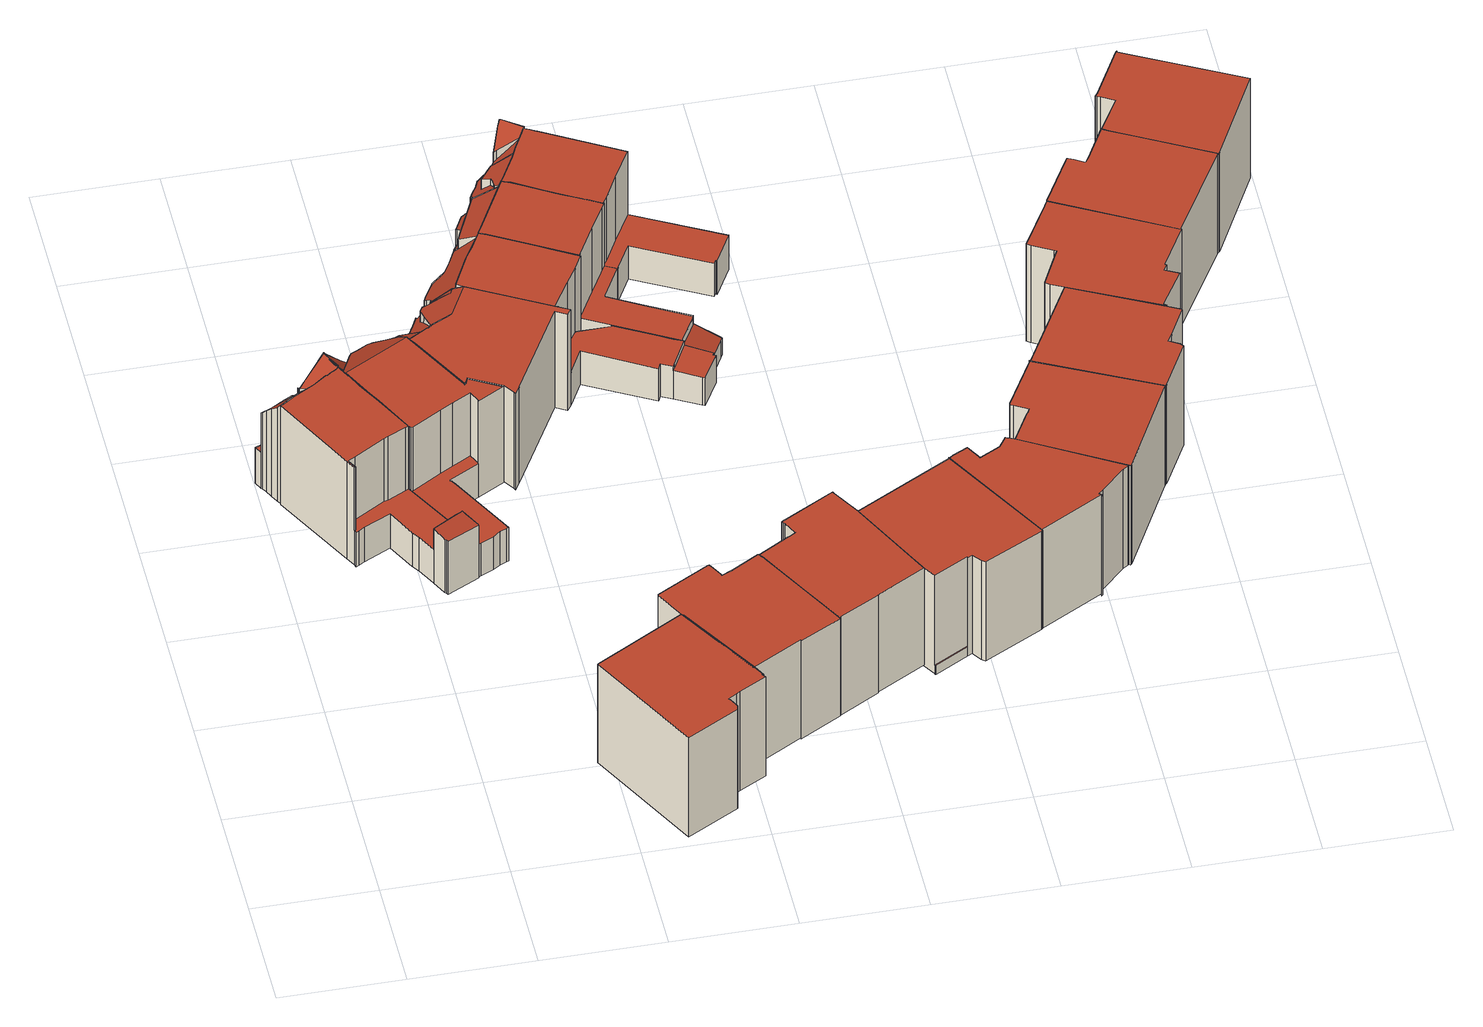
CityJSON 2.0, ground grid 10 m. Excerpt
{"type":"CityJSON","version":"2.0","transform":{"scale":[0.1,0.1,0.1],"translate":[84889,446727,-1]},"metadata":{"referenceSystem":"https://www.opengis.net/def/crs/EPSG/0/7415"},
"CityObjects":{
"building1":{"type":"Building","attributes":{"dak_type":"slanted","data_area":77.4,"data_coverage":0.861,"geconstateerd":false,"gid":18958410,"h_dak_50p":9.56,"h_dak_70p":9.59,"h_dak_max":9.91,"h_dak_min":3.01,"h_maaiveld":-0.294,"kas_warenhuis":false,"lod11_replace":false,"ondergronds_type":"above ground","oorspronkelijkbouwjaar":1921,"pw_actueel":"yes","pw_bron":"ahn3","reconstructie_methode":"tudelft3d-geoflow","reconstruction_skipped":false,"rmse_lod12":3.36,"rmse_lod13":0.885,"rmse_lod22":0.15,"rn":1,"status":"Pand in gebruik","t_run":150.72,"val3dity_codes_lod12":"[]","val3dity_codes_lod13":"[]","val3dity_codes_lod22":"[]"},"children":["building1-1"]},
"building1-1":{"type":"BuildingPart","parents":["building1"],"geometry":[{"type":"Solid","lod":"2.2","boundaries":[[[[0,1,2,3,4,5,6,7,8,9,10,11,12,13,14,15,16,17,18,19,20,21,22,23,24,25,26,27,28,29,30,31,32,33,34,35,36,37,38,39,40,41,42,43,44]],[[45,46,18,17,47]],[[48,49,46,45]],[[50,51,49,48]],[[52,33,32,53]],[[54,35,34,55,56]],[[57,9,8,58]],[[59,60,61,62]],[[55,34,33,52]],[[63,15,14,64]],[[65,66,67]],[[68,69,70,71]],[[72,73,11,10,74]],[[66,65,75,76]],[[77,36,35,54]],[[76,75,78,79]],[[80,81,82,83]],[[84,3,2,85,86]],[[87,88,89]],[[73,72,67]],[[90,19,18,46]],[[91,16,15,63]],[[92,37,36,77]],[[71,70,92]],[[93,94,95,96]],[[53,32,31,97]],[[56,55,94,93]],[[98,23,22,99]],[[99,22,21,100]],[[58,8,7,101]],[[102,12,11,73]],[[103,13,12,102]],[[104,28,27,105]],[[106,107,105,108]],[[85,2,1,109]],[[110,0,44,111]],[[112,113,114,115]],[[83,82,116,117]],[[118,30,29,119]],[[97,31,30,118]],[[120,41,40,121]],[[96,95,60,59]],[[122,123,42,41,120]],[[124,125,123,122]],[[126,43,42,123]],[[111,44,43,126]],[[115,114,125,124]],[[87,5,4,127]],[[127,4,3,84,128]],[[86,85,113,112]],[[129,6,5,87]],[[74,10,9,57]],[[130,131,132,133]],[[119,29,28,104]],[[100,21,20,134,135]],[[134,20,19,90]],[[135,134,131,130]],[[133,132,107,106]],[[136,24,23,98]],[[101,7,6,129]],[[79,78,81,80]],[[47,17,16,91]],[[109,1,0,110]],[[128,84,88,87]],[[64,14,13,103]],[[137,39,38,138]],[[121,40,39,137]],[[138,38,37,92]],[[117,116,69,68]],[[108,105,27,26,139]],[[139,26,25,140]],[[140,25,24,136]],[[62,61,51,50]],[[63,64,103,102,73,67,66,76,79,80,83,117,68,71,92,77,54,56,93,96,59,62,50,48,45,47,91]],[[109,110,111,126,123,125,114,113,85]],[[116,82,81,78,75,141,142,89,88,84,86,112,115,124,122,120,121,137,138,92,70,69]],[[140,136,98,99,100,135,130,133,106,108,139]],[[65,67,72,74,57,58,101,129,87,127,128,87,89,142,141,75]],[[118,119,104,105,107,132,131,134,90,46,49,51,61,60,95,94,55,52,53,97]]]],"semantics":{"surfaces":[{"type":"GroundSurface"},{"type":"WallSurface","on_footprint_edge":true},{"type":"WallSurface","on_footprint_edge":false},{"type":"RoofSurface"}],"values":[[0,1,2,2,1,1,1,2,1,1,2,2,1,2,1,2,2,1,2,2,1,1,1,2,2,1,2,1,1,1,1,1,1,2,1,1,2,2,1,1,1,2,1,2,1,1,2,1,1,2,1,1,2,1,1,1,2,2,1,1,2,1,1,2,1,1,1,1,2,1,1,1,2,3,3,3,3,3,3]]}}]},
"building2":{"type":"Building","attributes":{"dak_type":"slanted","data_area":81.19,"data_coverage":0.872,"geconstateerd":false,"gid":18958411,"h_dak_50p":9.51,"h_dak_70p":9.56,"h_dak_max":9.83,"h_dak_min":2.84,"h_maaiveld":-0.256,"kas_warenhuis":false,"lod11_replace":false,"ondergronds_type":"above ground","oorspronkelijkbouwjaar":1921,"pw_actueel":"yes","pw_bron":"ahn3","reconstructie_methode":"tudelft3d-geoflow","reconstruction_skipped":false,"rmse_lod12":3.67,"rmse_lod13":0.505,"rmse_lod22":0.133,"rn":1,"status":"Pand in gebruik","t_run":146.83,"val3dity_codes_lod12":"[]","val3dity_codes_lod13":"[]","val3dity_codes_lod22":"[]"},"children":["building2-1"]},
"building2-1":{"type":"BuildingPart","parents":["building2"],"geometry":[{"type":"Solid","lod":"2.2","boundaries":[[[[143,144,145,146,147,148,149,150,151,152,153,154,155,156,157,158,159,160,161,162,163,164,165,166,167,168,169,170,171,172,22,173,174,175,19,176,177,178,12,179,180,181,8,182,183,184]],[[185,160,159,186]],[[187,161,160,185]],[[188,189,190,191]],[[192,193,194,195]],[[196,153,152,197]],[[198,199,200,201]],[[202,168,167,203]],[[204,205,206]],[[207,164,163,194]],[[208,151,150,209,210]],[[209,150,149,211]],[[212,213,214,215]],[[216,217,218,219]],[[220,182,8,221]],[[221,8,181,222]],[[223,177,176,224]],[[225,180,179,226]],[[195,194,163,162,227]],[[227,162,161,187]],[[228,225,205,204]],[[222,181,180,225,228]],[[217,175,174,229]],[[230,19,175,217,216]],[[219,218,231,232]],[[233,165,164,207]],[[229,174,173,234]],[[235,170,169,236]],[[237,171,170,235]],[[203,167,166,238]],[[239,178,177,223]],[[240,241,242,243]],[[201,200,206]],[[224,176,19,230]],[[226,179,12,244]],[[238,166,165,233]],[[245,146,145,246]],[[247,148,147,248]],[[248,147,146,245]],[[210,209,249,250]],[[191,190,251,252]],[[253,158,157,254]],[[189,156,155,255]],[[254,157,156,189,188]],[[256,154,153,196]],[[257,183,182,220]],[[258,143,184,259]],[[260,144,143,258]],[[232,231,213,212]],[[261,262,246,199,198]],[[234,173,22,263]],[[263,22,172,264]],[[264,172,171,237]],[[199,246,145,144,260]],[[243,242,265,266]],[[266,265,267,262,261]],[[255,155,154,256]],[[197,152,151,208]],[[252,251,241,240]],[[236,169,168,202]],[[215,214,193,192]],[[211,149,148,247]],[[244,12,178,239]],[[259,184,183,257]],[[250,249,267,265]],[[186,159,158,253]],[[222,228,204,206,200,199,260,258,259,257,220,221]],[[216,219,232,212,215,192,195,227,187,185,186,268,269,239,223,224,230]],[[241,251,190,189,255,256,196,197,208,210,250,265,242]],[[235,236,202,203,238,233,207,194,193,214,213,231,218,217,229,234,263,264,237]],[[267,249,209,211,247,248,245,246,262]],[[252,240,243,266,261,198,201,206,205,225,226,244,239,269,268,186,253,254,188,191]]]],"semantics":{"surfaces":[{"type":"GroundSurface"},{"type":"WallSurface","on_footprint_edge":true},{"type":"WallSurface","on_footprint_edge":false},{"type":"RoofSurface"}],"values":[[0,1,1,2,2,1,2,1,2,1,1,1,2,2,1,1,1,1,1,1,2,1,1,1,2,1,1,1,1,1,1,2,2,1,1,1,1,1,1,2,2,1,1,1,1,1,1,1,2,2,1,1,1,1,2,2,1,1,2,1,2,1,1,1,2,1,3,3,3,3,3,3]]}}]},
"building3":{"type":"Building","attributes":{"dak_type":"horizontal","data_area":84.84,"data_coverage":0.972,"geconstateerd":false,"gid":18958742,"h_dak_50p":9.96,"h_dak_70p":9.98,"h_dak_max":10.19,"h_dak_min":9.77,"h_maaiveld":-0.113,"kas_warenhuis":false,"lod11_replace":false,"ondergronds_type":"above ground","oorspronkelijkbouwjaar":1921,"pw_actueel":"yes","pw_bron":"ahn3","reconstructie_methode":"tudelft3d-geoflow","reconstruction_skipped":false,"rmse_lod12":0.0472,"rmse_lod13":0.0499,"rmse_lod22":0.0369,"rn":1,"status":"Pand in gebruik","t_run":108.91,"val3dity_codes_lod12":"[]","val3dity_codes_lod13":"[]","val3dity_codes_lod22":"[]"},"children":["building3-1"]},
"building3-1":{"type":"BuildingPart","parents":["building3"],"geometry":[{"type":"Solid","lod":"2.2","boundaries":[[[[270,271,272,273,274,275,276,277,278,279,280,281,282,283,284,285]],[[286,277,276,287]],[[288,282,281,289]],[[290,283,282,288]],[[291,275,274,292]],[[292,274,273,293]],[[293,273,272,294]],[[287,276,275,291]],[[295,278,277,286]],[[296,279,278,295]],[[297,280,279,296]],[[289,281,280,297]],[[298,270,285,299]],[[294,272,271,300]],[[300,271,270,298]],[[301,284,283,290]],[[299,285,284,301]],[[288,289,297,296,295,286,287,291,292,293,294,300,298,299,301,290]]]],"semantics":{"surfaces":[{"type":"GroundSurface"},{"type":"WallSurface","on_footprint_edge":true},{"type":"RoofSurface"}],"values":[[0,1,1,1,1,1,1,1,1,1,1,1,1,1,1,1,1,2]]}}]},
"building4":{"type":"Building","attributes":{"dak_type":"slanted","data_area":82.03,"data_coverage":0.891,"geconstateerd":false,"gid":18958412,"h_dak_50p":9.59,"h_dak_70p":9.6,"h_dak_max":9.78,"h_dak_min":6.23,"h_maaiveld":-0.251,"kas_warenhuis":false,"lod11_replace":false,"ondergronds_type":"above ground","oorspronkelijkbouwjaar":1916,"pw_actueel":"yes","pw_bron":"ahn3","reconstructie_methode":"tudelft3d-geoflow","reconstruction_skipped":false,"rmse_lod12":0.577,"rmse_lod13":1.54,"rmse_lod22":0.0698,"rn":1,"status":"Pand in gebruik","t_run":108.77,"val3dity_codes_lod12":"[]","val3dity_codes_lod13":"[]","val3dity_codes_lod22":"[]"},"children":["building4-1"]},
"building4-1":{"type":"BuildingPart","parents":["building4"],"geometry":[{"type":"Solid","lod":"2.2","boundaries":[[[[302,303,304,305,306,307,308,309,310,311,312,313,314,315,316,317,318,319,320,321,322,323,324,325,326,327,328,329,330,331,332]],[[333,306,305,334]],[[335,330,329,336]],[[337,326,325,338]],[[339,328,327,340]],[[341,342,343,344]],[[338,325,324,345]],[[346,317,316,347]],[[344,343,348,349]],[[349,348,350,351]],[[352,313,312,353]],[[354,309,308,355]],[[356,310,309,354]],[[357,311,310,356]],[[353,312,311,357]],[[358,320,319,359]],[[360,361,362,363]],[[364,365,307,306,333]],[[342,341,366]],[[367,368,369,370]],[[345,324,323,371]],[[371,323,322,372]],[[372,322,321,373]],[[370,369,361,360]],[[374,375,376]],[[334,305,304,377]],[[375,374,367,370]],[[378,318,317,346]],[[359,319,318,378]],[[340,327,326,337]],[[363,362,377,379]],[[379,377,304,303,380]],[[355,308,307,365]],[[369,368,365,364]],[[381,302,332,382]],[[380,303,302,381]],[[347,316,315,383]],[[383,315,314,384]],[[384,314,313,352]],[[351,350,385,386]],[[386,385,387]],[[373,321,320,358]],[[336,329,328,339]],[[388,331,330,335]],[[382,332,331,388]],[[333,334,377,362,361,369,364]],[[351,386,387,389,367,374,376,390,358,359,378,391,366,341,344,349]],[[346,347,383,384,352,353,357,356,354,355,365,368,367,389,387,385,350,348,343,342,366,391,378]],[[382,388,335,336,339,340,337,338,345,371,372,373,358,390,376,375,370,360,363,379,380,381]]]],"semantics":{"surfaces":[{"type":"GroundSurface"},{"type":"WallSurface","on_footprint_edge":true},{"type":"WallSurface","on_footprint_edge":false},{"type":"RoofSurface"}],"values":[[0,1,1,1,1,2,1,1,2,2,1,1,1,1,1,1,2,1,2,2,1,1,1,2,2,1,2,1,1,1,2,1,1,2,1,1,1,1,1,2,2,1,1,1,1,3,3,3,3]]}}]},
"building5":{"type":"Building","attributes":{"dak_type":"horizontal","data_area":83.91,"data_coverage":0.957,"geconstateerd":false,"gid":18958743,"h_dak_50p":9.93,"h_dak_70p":9.94,"h_dak_max":10.13,"h_dak_min":9.83,"h_maaiveld":-0.022,"kas_warenhuis":false,"lod11_replace":false,"ondergronds_type":"above ground","oorspronkelijkbouwjaar":1921,"pw_actueel":"yes","pw_bron":"ahn3","reconstructie_methode":"tudelft3d-geoflow","reconstruction_skipped":false,"rmse_lod12":0.0391,"rmse_lod13":0.0397,"rmse_lod22":0.0361,"rn":1,"status":"Pand in gebruik","t_run":99.94,"val3dity_codes_lod12":"[]","val3dity_codes_lod13":"[]","val3dity_codes_lod22":"[]"},"children":["building5-1"]},
"building5-1":{"type":"BuildingPart","parents":["building5"],"geometry":[{"type":"Solid","lod":"2.2","boundaries":[[[[392,393,394,395,396,397,398,399,400,401,402,403,404,405,406,407,408,409]],[[410,394,393,296]],[[296,393,392,411]],[[411,392,409,412]],[[413,396,395,286]],[[414,398,397,415]],[[415,397,396,413]],[[286,395,394,410]],[[416,407,406,417]],[[418,405,404,419]],[[412,409,408,420]],[[420,408,407,416]],[[421,402,401,422]],[[422,401,400,423]],[[423,400,399,424]],[[425,403,402,421]],[[419,404,403,425]],[[417,406,405,418]],[[424,399,398,414]],[[415,413,286,410,296,411,412,420,416,417,418,419,425,421,422,423,424,414]]]],"semantics":{"surfaces":[{"type":"GroundSurface"},{"type":"WallSurface","on_footprint_edge":true},{"type":"RoofSurface"}],"values":[[0,1,1,1,1,1,1,1,1,1,1,1,1,1,1,1,1,1,1,2]]}}]},
"building6":{"type":"Building","attributes":{"dak_type":"slanted","data_area":84.41,"data_coverage":0.852,"geconstateerd":false,"gid":18958497,"h_dak_50p":9.52,"h_dak_70p":9.55,"h_dak_max":10.44,"h_dak_min":1.89,"h_maaiveld":-0.344,"kas_warenhuis":false,"lod11_replace":false,"ondergronds_type":"above ground","oorspronkelijkbouwjaar":1921,"pw_actueel":"yes","pw_bron":"ahn3","reconstructie_methode":"tudelft3d-geoflow","reconstruction_skipped":false,"rmse_lod12":3.81,"rmse_lod13":0.992,"rmse_lod22":0.172,"rn":1,"status":"Pand in gebruik","t_run":209.67,"val3dity_codes_lod12":"[]","val3dity_codes_lod13":"[]","val3dity_codes_lod22":"[]"},"children":["building6-1"]},
"building6-1":{"type":"BuildingPart","parents":["building6"],"geometry":[{"type":"Solid","lod":"2.2","boundaries":[[[[426,427,428,429,430,431,432,433,434,435,436,437,438,439,440,441,442,443,444,445,446,447,448,449,450,451,452,453,454,455,456,457,458,459,460,461,462,463,464,465,466,467]],[[468,453,452,469]],[[470,471,472,473]],[[474,475,445,444,358]],[[476,477,478,479]],[[480,437,436,481,482]],[[483,428,427,484]],[[485,486,487,488]],[[488,487,471,470]],[[484,427,426,489]],[[490,454,453,468]],[[491,455,492]],[[482,481,493,494]],[[495,464,463,496]],[[481,436,435,497]],[[498,499,500,501]],[[502,462,461,503]],[[503,461,460,504]],[[505,446,445,475]],[[506,507,475,474]],[[501,500,508,509]],[[509,508,507,506]],[[510,511,499,498]],[[512,502,511,510]],[[496,463,462,502,512]],[[469,452,451,513]],[[492,455,454,490]],[[513,451,450,514]],[[515,457,456,516]],[[517,449,448,518]],[[514,450,449,517]],[[358,444,443,519]],[[378,447,446,505]],[[518,448,447,378]],[[516,456,455,491]],[[520,458,457,515]],[[521,459,458,520]],[[504,460,459,521]],[[522,429,428,483]],[[523,431,430,524]],[[525,432,431,523]],[[526,524,430,429,522]],[[473,472,479,527]],[[497,435,434,528]],[[528,434,433,529]],[[529,433,432,525]],[[494,493,524,526]],[[489,426,467,530,531]],[[486,442,441,532]],[[519,443,442,486,485]],[[532,441,440,533]],[[533,440,439,534]],[[527,479,478,535,536]],[[531,530,477,476]],[[536,535,466,465,537]],[[537,465,464,495]],[[534,439,438,538]],[[530,467,466,535]],[[538,438,437,480]],[[500,499,511,502,503,504,521,520,515,516,491,492,490,468,469,513,514,517,518,378,505,475,507,508]],[[529,525,523,524,493,481,497,528]],[[531,476,479,472,471,487,486,532,533,534,538,480,482,494,526,522,483,484,489]],[[537,495,496,512,510,498,501,509,506,474,358,519,485,488,470,473,527,536]],[[530,535,478,477]]]],"semantics":{"surfaces":[{"type":"GroundSurface"},{"type":"WallSurface","on_footprint_edge":true},{"type":"WallSurface","on_footprint_edge":false},{"type":"RoofSurface"}],"values":[[0,1,2,1,2,1,1,2,2,1,1,1,2,1,1,2,1,1,1,2,2,2,2,2,1,1,1,1,1,1,1,1,1,1,1,1,1,1,1,1,1,1,2,1,1,1,2,1,1,1,1,1,2,2,1,1,1,1,1,3,3,3,3,3]]}}]},
"building7":{"type":"Building","attributes":{"dak_type":"horizontal","data_area":83.64,"data_coverage":0.961,"geconstateerd":false,"gid":18958737,"h_dak_50p":9.9,"h_dak_70p":9.92,"h_dak_max":10.13,"h_dak_min":9.8,"h_maaiveld":-0.028,"kas_warenhuis":false,"lod11_replace":false,"ondergronds_type":"above ground","oorspronkelijkbouwjaar":1921,"pw_actueel":"yes","pw_bron":"ahn3","reconstructie_methode":"tudelft3d-geoflow","reconstruction_skipped":false,"rmse_lod12":0.0423,"rmse_lod13":0.0433,"rmse_lod22":0.0369,"rn":1,"status":"Pand in gebruik","t_run":105.91,"val3dity_codes_lod12":"[]","val3dity_codes_lod13":"[]","val3dity_codes_lod22":"[]"},"children":["building7-1"]},
"building7-1":{"type":"BuildingPart","parents":["building7"],"geometry":[{"type":"Solid","lod":"2.2","boundaries":[[[[539,540,541,542,543,544,545,405,546,547,548,549,550,551,552,553,554,555,556,557]],[[558,543,542,559]],[[559,542,541,560]],[[561,557,556,562]],[[563,553,552,564]],[[565,554,553,563]],[[566,555,554,565]],[[567,546,405,418]],[[568,549,548,569]],[[570,545,544,571]],[[418,405,545,570]],[[572,547,546,567]],[[573,551,550,574]],[[574,550,549,568]],[[564,552,551,573]],[[569,548,547,572]],[[575,543,558]],[[571,544,543,575]],[[560,541,540,576]],[[576,540,539,577]],[[577,539,557,561]],[[562,556,555,566]],[[561,562,566,565,563,564,573,574,568,569,572,567,418,570,571,575,558,559,560,576,577]]]],"semantics":{"surfaces":[{"type":"GroundSurface"},{"type":"WallSurface","on_footprint_edge":true},{"type":"RoofSurface"}],"values":[[0,1,1,1,1,1,1,1,1,1,1,1,1,1,1,1,1,1,1,1,1,1,2]]}}]},
"building8":{"type":"Building","attributes":{"dak_type":"slanted","data_area":83.65,"data_coverage":0.9,"geconstateerd":false,"gid":17147217,"h_dak_50p":9.51,"h_dak_70p":9.55,"h_dak_max":9.75,"h_dak_min":1.43,"h_maaiveld":-0.348,"kas_warenhuis":false,"lod11_replace":false,"ondergronds_type":"above ground","oorspronkelijkbouwjaar":1921,"pw_actueel":"yes","pw_bron":"ahn3","reconstructie_methode":"tudelft3d-geoflow","reconstruction_skipped":false,"rmse_lod12":3.99,"rmse_lod13":0.836,"rmse_lod22":0.3,"rn":1,"status":"Pand in gebruik","t_run":176.33,"val3dity_codes_lod12":"[]","val3dity_codes_lod13":"[]","val3dity_codes_lod22":"[]"},"children":["building8-1"]},
"building8-1":{"type":"BuildingPart","parents":["building8"],"geometry":[{"type":"Solid","lod":"2.2","boundaries":[[[[578,579,580,581,582,583,584,585,586,587,588,589,590,591,592,593,594,595,596,597,598,599,600,601,429,602,463,462,603,460,604,605,606]],[[607,606,605,608]],[[609,578,606,607]],[[610,579,578,609]],[[611,604,460,612]],[[613,601,600,614]],[[614,600,599,615]],[[616,617,590,589,618]],[[618,589,588,619]],[[608,605,604,611]],[[620,593,592,621]],[[622,623,624,625]],[[626,627,628,629]],[[630,582,581,631]],[[631,581,580,632]],[[496,463,602,633,634]],[[612,460,603,635]],[[636,637,502,512]],[[638,635,603,462,502]],[[632,580,579,610]],[[639,583,582,630]],[[634,633,623,622]],[[640,641,635,638]],[[619,588,587,642]],[[632,643,644]],[[645,429,601,613]],[[522,645,627,626]],[[629,628,646,647]],[[648,597,596,646]],[[647,646,596,595,649]],[[649,595,594,650]],[[625,624,651,652]],[[650,594,593,620]],[[621,592,591,653]],[[652,651,617,616]],[[653,591,590,617]],[[615,599,598,654]],[[654,598,597,648]],[[655,584,583,639]],[[512,502,462,463,496]],[[656,657,637,636]],[[633,602,429,645,522]],[[658,659,644,660]],[[661,586,585,659,658]],[[659,585,584,655]],[[642,587,586,661]],[[660,644,657,656]],[[643,632,641,640]],[[635,641,632,610,609,607,608,611,612]],[[614,615,654,648,646,628,627,645,613]],[[633,522,626,629,647,649,650,620,621,653,617,651,624,623]],[[643,640,638,502,637,657,644]],[[618,619,642,661,658,660,656,636,512,496,634,622,625,652,616]],[[659,655,639,630,631,632,644]]]],"semantics":{"surfaces":[{"type":"GroundSurface"},{"type":"WallSurface","on_footprint_edge":true},{"type":"WallSurface","on_footprint_edge":false},{"type":"RoofSurface"}],"values":[[0,1,1,1,1,1,1,1,1,1,1,2,2,1,1,1,1,2,1,1,1,2,2,1,2,1,2,2,1,1,1,2,1,1,2,1,1,1,1,1,2,1,2,1,1,1,2,2,3,3,3,3,3,3]]}}]},
"building9":{"type":"Building","attributes":{"dak_type":"slanted","data_area":80.15,"data_coverage":0.882,"geconstateerd":false,"gid":18958498,"h_dak_50p":9.49,"h_dak_70p":9.52,"h_dak_max":9.88,"h_dak_min":1.89,"h_maaiveld":-0.314,"kas_warenhuis":false,"lod11_replace":false,"ondergronds_type":"above ground","oorspronkelijkbouwjaar":1921,"pw_actueel":"yes","pw_bron":"ahn3","reconstructie_methode":"tudelft3d-geoflow","reconstruction_skipped":false,"rmse_lod12":3.6,"rmse_lod13":0.522,"rmse_lod22":0.186,"rn":1,"status":"Pand in gebruik","t_run":200.48,"val3dity_codes_lod12":"[]","val3dity_codes_lod13":"[]","val3dity_codes_lod22":"[]"},"children":["building9-1"]},
"building9-1":{"type":"BuildingPart","parents":["building9"],"geometry":[{"type":"Solid","lod":"2.2","boundaries":[[[[662,663,583,664,665,666,667,668,669,670,671,672,673,674,675,676,677,678,679,680,681,682,683,684,685,686,687,688,689,690,592,591,691,692,693]],[[694,692,691,695,696]],[[697,684,683,698]],[[699,677,676,700]],[[695,691,591,653]],[[701,673,672,702]],[[703,669,668,704]],[[705,686,685,706]],[[707,665,664,708]],[[702,672,671,709]],[[710,674,673,701]],[[709,671,670,711]],[[704,668,667,712]],[[708,664,583,639]],[[713,682,681,714]],[[715,716,717,718]],[[719,720,721,722]],[[723,689,688,724]],[[725,687,686,705]],[[706,685,684,697]],[[724,688,687,725]],[[726,727,728]],[[729,728,730,731]],[[732,733,720,719]],[[734,735,736,737]],[[714,681,680,738]],[[722,721,698,739]],[[739,698,683,682,713]],[[740,741,742]],[[743,744,740]],[[741,740,728,729]],[[745,746,742]],[[738,680,679,745]],[[747,678,677,699]],[[727,726,748,749]],[[750,675,674,710]],[[700,676,675,750,751]],[[751,750,744,743]],[[746,745,679,678,747]],[[639,583,663,752]],[[753,754,752,755]],[[696,695,733,732]],[[756,757,735,734]],[[653,591,592,621]],[[758,690,689,723]],[[621,592,690,758]],[[712,667,666,759]],[[759,666,665,707]],[[760,761,762,763]],[[749,748,761,760]],[[711,670,669,703]],[[763,762,764,765]],[[766,693,692,694]],[[737,736,662,693,766]],[[765,764,716,715]],[[731,730,757,756]],[[755,752,663,662,736]],[[718,717,754,753]],[[746,747,699,700,751,743,740,742]],[[766,694,696,732,719,722,739,713,714,738,745,742,741,729,731,756,734,737]],[[758,723,724,725,705,706,697,698,721,720,733,695,653,621]],[[757,730,728,727,749,760,763,765,715,718,753,755,736,735]],[[716,764,762,761,748,726,728,740,744,750,710,701,702,709,711,703,704,712,759,707,708,639,752,754,717]]]],"semantics":{"surfaces":[{"type":"GroundSurface"},{"type":"WallSurface","on_footprint_edge":true},{"type":"WallSurface","on_footprint_edge":false},{"type":"RoofSurface"}],"values":[[0,1,1,1,1,1,1,1,1,1,1,1,1,1,1,2,2,1,1,1,1,2,2,2,2,1,2,1,2,2,2,2,1,1,2,1,1,2,1,1,2,2,2,1,1,1,1,1,2,2,1,2,1,1,2,2,1,2,3,3,3,3,3]]}}]},
"building10":{"type":"Building","attributes":{"dak_type":"multiple horizontal","data_area":91.28,"data_coverage":0.973,"geconstateerd":false,"gid":18958738,"h_dak_50p":9.89,"h_dak_70p":9.91,"h_dak_max":10.13,"h_dak_min":0.626,"h_maaiveld":-0.131,"kas_warenhuis":false,"lod11_replace":false,"ondergronds_type":"above ground","oorspronkelijkbouwjaar":1921,"pw_actueel":"yes","pw_bron":"ahn3","reconstructie_methode":"tudelft3d-geoflow","reconstruction_skipped":false,"rmse_lod12":0.801,"rmse_lod13":0.0633,"rmse_lod22":0.0507,"rn":1,"status":"Pand in gebruik","t_run":104.68,"val3dity_codes_lod12":"[]","val3dity_codes_lod13":"[]","val3dity_codes_lod22":"[]"},"children":["building10-1"]},
"building10-1":{"type":"BuildingPart","parents":["building10"],"geometry":[{"type":"Solid","lod":"2.2","boundaries":[[[[767,768,769,770,771,772,773,774,775,776,777,778,779,780,781]],[[782,779,778,783]],[[576,780,779,782,784]],[[785,767,781,786]],[[787,775,774,788]],[[788,774,773,789]],[[790,770,769,791]],[[792,771,770,790]],[[793,794,776,775,787]],[[795,777,776,794]],[[784,782,796,797]],[[798,772,771,792]],[[797,796,794,793]],[[799,768,767,785]],[[783,778,777,795]],[[786,781,780,576]],[[791,769,768,799]],[[789,773,772,798]],[[794,796,782,783,795]],[[784,797,793,787,788,789,798,792,790,791,799,785,786,576]]]],"semantics":{"surfaces":[{"type":"GroundSurface"},{"type":"WallSurface","on_footprint_edge":true},{"type":"WallSurface","on_footprint_edge":false},{"type":"RoofSurface"}],"values":[[0,1,1,1,1,1,1,1,1,1,2,1,2,1,1,1,1,1,3,3]]}}]},
"building11":{"type":"Building","attributes":{"dak_type":"horizontal","data_area":67.46,"data_coverage":0.966,"geconstateerd":false,"gid":17147227,"h_dak_50p":9.87,"h_dak_70p":9.89,"h_dak_max":10.1,"h_dak_min":9.8,"h_maaiveld":-0.173,"kas_warenhuis":false,"lod11_replace":false,"ondergronds_type":"above ground","oorspronkelijkbouwjaar":1920,"pw_actueel":"yes","pw_bron":"ahn3","reconstructie_methode":"tudelft3d-geoflow","reconstruction_skipped":false,"rmse_lod12":0.0473,"rmse_lod13":0.0497,"rmse_lod22":0.0373,"rn":1,"status":"Pand in gebruik","t_run":150.19,"val3dity_codes_lod12":"[]","val3dity_codes_lod13":"[]","val3dity_codes_lod22":"[]"},"children":["building11-1"]},
"building11-1":{"type":"BuildingPart","parents":["building11"],"geometry":[{"type":"Solid","lod":"2.2","boundaries":[[[[800,801,802,803,804,805,806,807,808,809,810,811,812,813,814,815,816,817,818,819]],[[820,807,806,821]],[[822,817,816,823]],[[824,818,817,822]],[[823,816,815,825]],[[826,813,812,827]],[[825,815,814,828]],[[828,814,813,826]],[[829,810,809,791]],[[830,800,819,831]],[[832,808,807,820]],[[833,811,810,829]],[[827,812,811,833]],[[834,803,802,835]],[[835,802,801,836]],[[791,809,808,832]],[[821,806,805,837]],[[837,805,804,838]],[[838,804,803,834]],[[831,819,818,824]],[[836,801,800,830]],[[838,834,835,836,830,831,824,822,823,825,828,826,827,833,829,791,832,820,821,837]]]],"semantics":{"surfaces":[{"type":"GroundSurface"},{"type":"WallSurface","on_footprint_edge":true},{"type":"RoofSurface"}],"values":[[0,1,1,1,1,1,1,1,1,1,1,1,1,1,1,1,1,1,1,1,1,2]]}}]},
"building12":{"type":"Building","attributes":{"dak_type":"horizontal","data_area":85.75,"data_coverage":0.97,"geconstateerd":false,"gid":18958740,"h_dak_50p":9.85,"h_dak_70p":9.88,"h_dak_max":10.08,"h_dak_min":9.75,"h_maaiveld":-0.217,"kas_warenhuis":false,"lod11_replace":false,"ondergronds_type":"above ground","oorspronkelijkbouwjaar":1920,"pw_actueel":"yes","pw_bron":"ahn3","reconstructie_methode":"tudelft3d-geoflow","reconstruction_skipped":false,"rmse_lod12":0.0513,"rmse_lod13":0.053,"rmse_lod22":0.0371,"rn":1,"status":"Pand in gebruik","t_run":106.02,"val3dity_codes_lod12":"[]","val3dity_codes_lod13":"[]","val3dity_codes_lod22":"[]"},"children":["building12-1"]},
"building12-1":{"type":"BuildingPart","parents":["building12"],"geometry":[{"type":"Solid","lod":"2.2","boundaries":[[[[839,840,841,818,842,817,843,844,845,846,847,848,849,850,851,852,853]],[[854,850,849,855]],[[856,851,850,854]],[[857,848,847,858]],[[859,842,818,824]],[[824,818,841,860]],[[861,852,851,856]],[[855,849,848,857]],[[862,843,817,822]],[[860,841,840,863]],[[864,853,852,861]],[[865,839,853,864]],[[822,817,842,859]],[[858,847,846,866]],[[867,844,843,862]],[[868,845,844,867]],[[866,846,845,868]],[[863,840,839,865]],[[854,855,857,858,866,868,867,862,822,859,824,860,863,865,864,861,856]]]],"semantics":{"surfaces":[{"type":"GroundSurface"},{"type":"WallSurface","on_footprint_edge":true},{"type":"RoofSurface"}],"values":[[0,1,1,1,1,1,1,1,1,1,1,1,1,1,1,1,1,1,2]]}}]},
"building13":{"type":"Building","attributes":{"dak_type":"horizontal","data_area":81.95,"data_coverage":0.967,"geconstateerd":false,"gid":18958741,"h_dak_50p":9.83,"h_dak_70p":9.85,"h_dak_max":10.07,"h_dak_min":9.75,"h_maaiveld":-0.202,"kas_warenhuis":false,"lod11_replace":false,"ondergronds_type":"above ground","oorspronkelijkbouwjaar":1921,"pw_actueel":"yes","pw_bron":"ahn3","reconstructie_methode":"tudelft3d-geoflow","reconstruction_skipped":false,"rmse_lod12":0.0532,"rmse_lod13":0.0566,"rmse_lod22":0.0373,"rn":1,"status":"Pand in gebruik","t_run":83.37,"val3dity_codes_lod12":"[]","val3dity_codes_lod13":"[]","val3dity_codes_lod22":"[]"},"children":["building13-1"]},
"building13-1":{"type":"BuildingPart","parents":["building13"],"geometry":[{"type":"Solid","lod":"2.2","boundaries":[[[[869,870,871,872,873,874,853,875,851,876,877,878,879,880]],[[856,851,875,881]],[[882,870,869,883]],[[884,878,877,885]],[[883,869,880,886]],[[886,880,879,887]],[[888,876,851,856]],[[885,877,876,888]],[[889,871,870,882]],[[890,872,871,889]],[[864,853,874,891]],[[892,873,872,890]],[[881,875,853,864]],[[887,879,878,884]],[[891,874,873,892]],[[883,886,887,884,885,888,856,881,864,891,892,890,889,882]]]],"semantics":{"surfaces":[{"type":"GroundSurface"},{"type":"WallSurface","on_footprint_edge":true},{"type":"RoofSurface"}],"values":[[0,1,1,1,1,1,1,1,1,1,1,1,1,1,1,2]]}}]},
"building14":{"type":"Building","attributes":{"dak_type":"horizontal","data_area":83.79,"data_coverage":0.966,"geconstateerd":false,"gid":18958739,"h_dak_50p":9.85,"h_dak_70p":9.86,"h_dak_max":10.08,"h_dak_min":9.69,"h_maaiveld":-0.094,"kas_warenhuis":false,"lod11_replace":false,"ondergronds_type":"above ground","oorspronkelijkbouwjaar":1921,"pw_actueel":"yes","pw_bron":"ahn3","reconstructie_methode":"tudelft3d-geoflow","reconstruction_skipped":false,"rmse_lod12":0.0465,"rmse_lod13":0.0476,"rmse_lod22":0.0389,"rn":1,"status":"Pand in gebruik","t_run":88.54,"val3dity_codes_lod12":"[]","val3dity_codes_lod13":"[]","val3dity_codes_lod22":"[]"},"children":["building14-1"]},
"building14-1":{"type":"BuildingPart","parents":["building14"],"geometry":[{"type":"Solid","lod":"2.2","boundaries":[[[[893,894,895,896,897,898,899,900,901,902,903,904,905,906,907,908,909,910,911,912,913]],[[914,900,899,887]],[[915,913,912,916]],[[917,903,902,918]],[[919,897,896,920]],[[921,893,913,915]],[[922,904,903,917]],[[923,905,904,922]],[[887,899,898,924]],[[925,895,894,926]],[[920,896,895,925]],[[916,912,911,927]],[[918,902,901,884]],[[928,906,905,923]],[[929,907,906,928]],[[930,910,909,931]],[[931,909,908,932]],[[932,908,907,929]],[[927,911,910,930]],[[926,894,893,921]],[[924,898,897,919]],[[884,901,900,914]],[[932,929,928,923,922,917,918,884,914,887,924,919,920,925,926,921,915,916,927,930,931]]]],"semantics":{"surfaces":[{"type":"GroundSurface"},{"type":"WallSurface","on_footprint_edge":true},{"type":"RoofSurface"}],"values":[[0,1,1,1,1,1,1,1,1,1,1,1,1,1,1,1,1,1,1,1,1,1,2]]}}]},
"building15":{"type":"Building","attributes":{"dak_type":"horizontal","data_area":83.85,"data_coverage":0.964,"geconstateerd":false,"gid":17147228,"h_dak_50p":9.88,"h_dak_70p":9.91,"h_dak_max":10.07,"h_dak_min":9.78,"h_maaiveld":-0.085,"kas_warenhuis":false,"lod11_replace":false,"ondergronds_type":"above ground","oorspronkelijkbouwjaar":1921,"pw_actueel":"yes","pw_bron":"ahn3","reconstructie_methode":"tudelft3d-geoflow","reconstruction_skipped":false,"rmse_lod12":0.0462,"rmse_lod13":0.0487,"rmse_lod22":0.0297,"rn":1,"status":"Pand in gebruik","t_run":134.82,"val3dity_codes_lod12":"[]","val3dity_codes_lod13":"[]","val3dity_codes_lod22":"[]"},"children":["building15-1"]},
"building15-1":{"type":"BuildingPart","parents":["building15"],"geometry":[{"type":"Solid","lod":"2.2","boundaries":[[[[933,934,913,935,912,936,937,938,939,940,941,942,943,944,945,946,947]],[[948,946,945,949]],[[950,936,912,916]],[[916,912,935,951]],[[952,937,936,950]],[[953,938,937,952]],[[954,943,942,955]],[[956,933,947,957]],[[957,947,946,948]],[[958,941,940,959]],[[955,942,941,958]],[[960,939,938,953]],[[949,945,944,961]],[[961,944,943,954]],[[951,935,913,915]],[[915,913,934,962]],[[959,940,939,960]],[[962,934,933,956]],[[959,960,953,952,950,916,951,915,962,956,957,948,949,961,954,955,958]]]],"semantics":{"surfaces":[{"type":"GroundSurface"},{"type":"WallSurface","on_footprint_edge":true},{"type":"RoofSurface"}],"values":[[0,1,1,1,1,1,1,1,1,1,1,1,1,1,1,1,1,1,2]]}}]},
"building16":{"type":"Building","attributes":{"dak_type":"multiple horizontal","data_area":83.2,"data_coverage":0.97,"geconstateerd":false,"gid":11190672,"h_dak_50p":9.89,"h_dak_70p":9.92,"h_dak_max":10.88,"h_dak_min":9.81,"h_maaiveld":-0.051,"kas_warenhuis":false,"lod11_replace":false,"ondergronds_type":"above ground","oorspronkelijkbouwjaar":1921,"pw_actueel":"yes","pw_bron":"ahn3","reconstructie_methode":"tudelft3d-geoflow","reconstruction_skipped":false,"rmse_lod12":0.121,"rmse_lod13":0.121,"rmse_lod22":0.119,"rn":1,"status":"Pand in gebruik","t_run":133.43,"val3dity_codes_lod12":"[]","val3dity_codes_lod13":"[]","val3dity_codes_lod22":"[]"},"children":["building16-1"]},
"building16-1":{"type":"BuildingPart","parents":["building16"],"geometry":[{"type":"Solid","lod":"2.2","boundaries":[[[[963,964,965,947,966,943,967,968,969,970,971,972,973,974,975]],[[976,963,975,977]],[[978,972,971,979]],[[980,964,963,976]],[[981,968,967,982]],[[983,966,947,957]],[[984,943,966,983]],[[979,971,970,985]],[[986,973,972,978]],[[982,967,943,984]],[[987,969,968,981]],[[985,970,969,987]],[[957,947,965,988]],[[977,975,974,989]],[[989,974,973,986]],[[988,965,964,980]],[[988,980,976,977,989,986,978,979,985,987,981,982,984,983,957]]]],"semantics":{"surfaces":[{"type":"GroundSurface"},{"type":"WallSurface","on_footprint_edge":true},{"type":"RoofSurface"}],"values":[[0,1,1,1,1,1,1,1,1,1,1,1,1,1,1,1,2]]}}]}
},
"vertices":[
[19,467,7],[24,470,7],[33,467,7],[36,469,7],[36,470,7],[37,469,7],[42,472,7],[48,475,7],[58,480,7],[61,474,7],[62,472,7],[66,465,7],[69,459,7],[71,455,7],[72,454,7],[78,441,7],[88,423,7],[103,394,7],[104,392,7],[105,391,7],[134,338,7],[136,334,7],[143,322,7],[143,321,7],[117,308,7],[116,310,7],[115,311,7],[109,323,7],[101,338,7],[97,344,7],[85,367,7],[63,356,7],[58,353,7],[56,352,7],[55,355,7],[51,362,7],[15,431,7],[15,432,7],[13,435,7],[10,441,7],[7,447,7],[5,450,7],[4,451,7],[1,458,7],[8,461,7],[104,392,105],[104,392,41],[103,394,105],[102,391,105],[102,391,41],[87,383,106],[87,383,41],[56,352,42],[58,353,42],[51,362,106],[55,355,42],[55,355,106],[61,474,108],[58,480,109],[58,366,106],[58,366,42],[83,381,42],[83,381,106],[78,441,106],[72,454,106],[62,462,102],[62,462,106],[65,464,106],[20,435,107],[20,435,106],[17,433,106],[17,433,107],[66,465,108],[66,465,106],[62,472,108],[60,461,101],[60,461,106],[15,431,107],[56,458,101],[56,458,106],[55,458,106],[55,458,101],[44,450,103],[44,450,106],[36,469,82],[33,467,42],[33,467,82],[37,469,86],[37,469,83],[43,465,89],[105,391,41],[88,423,106],[15,432,107],[56,355,106],[56,355,42],[52,363,42],[52,363,106],[63,356,42],[143,321,61],[143,322,61],[136,334,62],[48,475,98],[69,459,106],[71,455,106],[101,338,41],[109,323,41],[110,324,62],[110,324,41],[109,323,62],[24,470,42],[19,467,42],[8,461,43],[31,466,83],[31,466,42],[25,463,42],[25,463,83],[27,440,105],[27,440,107],[85,367,42],[97,344,41],[5,450,85],[7,447,89],[4,451,84],[4,451,43],[13,456,83],[13,456,43],[1,458,43],[36,470,86],[36,469,85],[42,472,91],[133,337,62],[133,337,41],[129,335,41],[129,335,62],[134,338,41],[134,338,62],[117,308,61],[10,441,96],[13,435,102],[115,311,61],[116,310,61],[53,463,96],[51,463,94],
[80,492,7],[81,493,7],[82,494,7],[86,503,7],[87,504,7],[91,506,7],[99,510,7],[106,507,7],[109,506,7],[111,508,7],[112,508,7],[114,504,7],[115,502,7],[119,493,7],[120,492,7],[121,490,7],[123,487,7],[155,428,7],[158,434,7],[183,420,7],[161,408,7],[137,395,7],[140,390,7],[148,375,7],[166,341,7],[169,335,7],[167,334,7],[162,332,7],[156,328,7],[145,323,7],[141,324,7],[116,371,7],[106,390,7],[104,393,7],[102,396,7],[70,458,7],[68,461,7],[67,464,7],[64,468,7],[59,480,7],[59,481,7],[72,488,7],[155,428,105],[123,487,106],[158,434,105],[119,493,102],[119,493,101],[118,494,100],[118,494,101],[161,409,105],[161,409,41],[161,408,41],[161,408,105],[112,508,83],[111,508,83],[82,494,91],[82,494,81],[80,490,84],[80,490,93],[169,335,41],[166,341,41],[68,464,105],[68,464,102],[70,465,102],[137,395,41],[109,506,83],[106,507,41],[106,507,81],[99,510,41],[142,410,105],[142,410,41],[157,418,41],[157,418,105],[106,390,105],[106,390,40],[107,390,40],[107,390,105],[59,480,107],[58,480,108],[64,468,106],[102,396,105],[104,393,105],[67,464,102],[68,461,104],[183,420,105],[67,464,106],[116,371,40],[105,391,105],[131,404,41],[131,404,105],[140,390,41],[141,324,40],[162,332,41],[167,334,41],[156,328,40],[148,375,41],[70,458,106],[109,497,97],[109,497,92],[100,500,85],[100,500,93],[69,459,105],[86,503,41],[82,494,41],[91,506,41],[87,504,41],[98,502,41],[98,502,81],[117,494,99],[117,494,101],[121,490,104],[120,492,103],[115,502,90],[114,504,88],[59,481,107],[80,492,83],[72,488,91],[81,493,82],[86,495,92],[86,495,41],[143,322,40],[145,323,40],[96,501,81],[96,501,91],[96,501,41],[121,486,106],[71,458,106],
[277,43,9],[281,35,9],[280,31,9],[238,8,9],[188,102,9],[189,103,9],[260,143,9],[261,143,9],[262,142,9],[302,74,9],[307,65,9],[306,65,9],[308,62,9],[286,50,9],[283,48,9],[276,44,9],[261,143,109],[260,143,109],[308,62,110],[306,65,110],[286,50,110],[189,103,109],[188,102,109],[238,8,110],[280,31,110],[262,142,109],[302,74,110],[307,65,110],[277,43,110],[276,44,110],[281,35,110],[283,48,110],
[149,439,8],[127,480,8],[124,485,8],[123,486,8],[115,502,8],[121,505,8],[135,513,8],[133,523,8],[132,523,8],[137,532,8],[141,540,8],[142,539,8],[151,542,8],[153,545,8],[154,545,8],[163,540,8],[168,537,8],[174,534,8],[176,533,8],[238,498,8],[249,492,8],[249,491,8],[246,487,8],[237,492,8],[194,416,8],[190,409,8],[189,411,8],[183,420,8],[158,434,8],[156,429,8],[155,428,8],[115,502,92],[123,486,102],[158,434,106],[183,420,106],[194,416,106],[237,492,106],[189,411,106],[190,409,106],[159,533,98],[159,533,95],[148,532,84],[148,532,93],[246,487,106],[163,540,95],[154,545,83],[144,532,81],[144,532,92],[142,529,80],[142,529,91],[142,539,74],[141,540,74],[133,523,75],[135,513,83],[132,523,74],[137,532,74],[176,533,106],[174,534,105],[140,494,106],[140,494,103],[125,485,103],[125,485,106],[121,505,92],[121,505,74],[166,533,101],[141,494,100],[141,494,99],[141,494,103],[141,494,106],[249,491,106],[249,492,106],[238,498,106],[145,497,101],[145,497,106],[161,505,106],[124,485,103],[168,537,102],[124,485,106],[127,480,106],[149,439,106],[155,428,106],[153,545,82],[151,542,82],[143,520,87],[143,520,94],[145,500,100],[156,429,106],[142,496,100],[175,531,106],[167,535,101],
[342,96,10],[302,74,10],[301,74,10],[261,143,10],[248,167,10],[248,168,10],[291,192,10],[292,192,10],[293,191,10],[299,180,10],[299,179,10],[308,183,10],[330,196,10],[331,196,10],[333,193,10],[375,116,10],[376,114,10],[342,95,10],[301,74,110],[342,96,110],[342,95,110],[248,167,109],[291,192,109],[248,168,109],[375,116,109],[333,193,109],[331,196,109],[330,196,109],[376,114,109],[299,179,109],[299,180,109],[293,191,109],[292,192,109],[308,183,109],
[291,537,7],[322,520,7],[332,514,7],[339,511,7],[340,510,7],[360,498,7],[359,496,7],[361,495,7],[348,472,7],[346,473,7],[326,484,7],[317,489,7],[315,484,7],[261,514,7],[250,493,7],[249,492,7],[240,497,7],[239,498,7],[176,533,7],[171,536,7],[170,536,7],[168,537,7],[154,545,7],[153,545,7],[154,547,7],[152,554,7],[151,556,7],[151,557,7],[153,562,7],[160,573,7],[167,575,7],[170,576,7],[171,577,7],[176,586,7],[182,598,7],[197,590,7],[199,588,7],[204,586,7],[238,567,7],[248,561,7],[269,549,7],[290,538,7],[151,557,74],[151,556,75],[239,499,105],[239,499,41],[253,522,41],[253,522,105],[171,536,106],[171,536,104],[290,537,40],[290,537,30],[262,536,29],[262,536,41],[317,489,40],[326,484,36],[326,484,40],[332,514,40],[322,520,40],[240,497,105],[240,497,41],[241,498,41],[241,498,105],[291,537,40],[153,562,74],[160,573,75],[160,573,74],[327,486,36],[327,486,40],[238,567,105],[204,586,106],[346,473,35],[191,574,106],[191,574,103],[185,565,102],[185,565,106],[199,588,103],[197,590,100],[182,598,82],[170,536,103],[171,537,106],[171,537,104],[184,563,102],[184,563,106],[198,587,106],[198,587,103],[199,588,106],[152,554,77],[154,547,83],[170,576,82],[167,575,80],[153,545,83],[154,545,84],[239,498,105],[171,577,82],[176,586,82],[339,511,40],[360,498,35],[340,510,36],[359,496,35],[340,510,40],[262,536,105],[348,472,35],[361,495,35],[290,538,30],[290,538,40],[249,492,41],[250,493,41],[261,514,41],[269,549,29],[269,549,105],[248,561,105],[315,484,40],
[448,157,10],[449,156,10],[409,134,10],[409,133,10],[377,115,10],[376,115,10],[332,194,10],[332,196,10],[356,210,10],[358,211,10],[363,214,10],[362,214,10],[357,225,10],[356,226,10],[355,227,10],[356,228,10],[399,252,10],[400,250,10],[413,228,10],[377,115,110],[409,133,109],[409,134,109],[413,228,109],[400,250,109],[355,227,109],[356,226,109],[356,228,109],[399,252,109],[332,196,109],[363,214,109],[358,211,109],[332,194,109],[376,115,109],[356,210,109],[357,225,109],[362,214,109],[377,115,109],[449,156,109],[448,157,109],
[190,629,7],[197,642,7],[205,641,7],[208,647,7],[210,647,7],[211,650,7],[226,642,7],[227,641,7],[229,640,7],[234,638,7],[268,618,7],[288,608,7],[298,602,7],[305,598,7],[307,597,7],[292,570,7],[292,569,7],[318,554,7],[352,535,7],[370,525,7],[372,524,7],[370,521,7],[359,501,7],[359,500,7],[268,550,7],[185,596,7],[185,602,7],[194,618,7],[191,628,7],[191,628,75],[194,618,82],[190,629,74],[197,642,74],[185,602,83],[182,598,83],[359,500,24],[359,501,24],[370,521,24],[298,602,105],[298,602,41],[288,608,105],[268,618,105],[292,570,41],[307,597,41],[269,551,105],[269,551,41],[283,576,41],[283,576,105],[339,512,40],[339,512,33],[351,533,33],[351,533,40],[210,647,82],[208,647,81],[205,641,81],[268,550,41],[268,550,105],[185,596,86],[199,589,106],[199,589,103],[185,596,95],[211,650,82],[187,601,94],[187,601,86],[234,638,106],[205,641,92],[227,640,102],[339,511,33],[352,535,33],[352,535,41],[370,525,25],[318,554,41],[292,569,41],[295,597,41],[295,597,105],[305,598,41],[372,524,24],[226,642,100],[202,594,106],[202,594,103],[227,641,106],[227,641,102],[227,640,106],[229,640,106],
[228,641,7],[223,644,7],[212,651,7],[212,652,7],[211,653,7],[209,661,7],[208,661,7],[210,665,7],[211,667,7],[214,671,7],[217,678,7],[218,678,7],[227,680,7],[231,687,7],[237,700,7],[239,703,7],[240,703,7],[256,694,7],[260,692,7],[263,690,7],[265,689,7],[327,654,7],[396,616,7],[396,615,7],[382,590,7],[381,591,7],[379,588,7],[320,620,7],[308,598,7],[297,602,7],[233,638,7],[228,640,7],[233,638,106],[297,602,41],[297,602,105],[396,616,41],[327,654,41],[239,703,110],[237,700,106],[218,678,75],[217,678,74],[210,665,74],[208,661,74],[382,590,41],[396,615,41],[212,652,82],[212,651,82],[214,671,74],[227,680,82],[211,667,74],[209,661,75],[265,689,106],[263,690,106],[222,654,97],[222,654,91],[223,649,93],[223,649,98],[301,608,105],[301,608,41],[312,628,41],[312,628,105],[320,620,41],[379,588,41],[381,591,41],[243,674,100],[243,674,101],[245,674,102],[245,674,106],[241,665,102],[241,665,106],[298,603,105],[298,603,41],[228,642,106],[228,642,102],[228,641,102],[228,641,106],[260,692,106],[327,654,105],[253,689,102],[253,689,106],[255,693,106],[234,688,93],[234,688,84],[256,694,106],[256,694,108],[240,703,110],[228,672,86],[228,672,94],[231,687,82],[231,687,92],[223,644,96],[223,645,99],[223,645,96],[223,644,99],[231,647,106],[231,647,102],[308,598,41],[211,653,81],[226,672,93],[226,672,85],[222,667,84],[222,667,93],[216,660,82],[216,660,92],[228,640,106],
[413,228,9],[492,271,9],[492,272,9],[493,270,9],[544,178,9],[543,177,9],[495,152,9],[492,154,9],[487,162,9],[483,160,9],[456,145,9],[455,145,9],[455,146,9],[449,156,9],[413,227,9],[455,146,18],[455,145,18],[455,146,109],[413,228,108],[413,227,108],[487,162,109],[492,154,110],[495,152,110],[493,270,108],[492,272,108],[544,178,109],[483,160,109],[483,160,18],[456,145,18],[483,161,18],[483,161,109],[543,177,109],[492,271,108],
[617,231,8],[597,212,8],[594,209,8],[596,207,8],[596,206,8],[595,205,8],[595,207,8],[544,179,8],[543,179,8],[492,272,8],[493,272,8],[496,274,8],[508,280,8],[509,278,8],[515,267,8],[532,276,8],[538,285,8],[545,282,8],[622,235,8],[621,234,8],[544,179,109],[595,207,109],[545,282,108],[538,285,108],[622,235,109],[532,276,108],[509,278,108],[508,280,108],[515,267,108],[493,272,108],[617,231,109],[621,234,109],[543,179,109],[496,274,108],[596,207,109],[594,209,109],[597,212,109],[595,205,109],[596,206,109],
[666,314,8],[624,235,8],[623,234,8],[546,281,8],[559,307,8],[560,308,8],[562,312,8],[551,318,8],[549,319,8],[549,320,8],[549,321,8],[573,363,8],[573,364,8],[574,363,8],[667,315,8],[573,363,108],[549,321,108],[573,364,108],[549,320,108],[549,319,108],[546,281,108],[623,234,109],[574,363,108],[559,307,108],[624,235,109],[667,315,109],[666,314,109],[551,318,108],[560,308,108],[562,312,108],
[696,394,8],[683,369,8],[679,363,8],[687,358,8],[689,355,8],[668,316,8],[575,363,8],[574,364,8],[615,437,8],[615,438,8],[685,401,8],[696,395,8],[575,363,108],[683,369,109],[696,394,109],[615,438,108],[615,437,108],[696,395,109],[685,401,109],[574,364,108],[679,363,109],[687,358,109],[668,316,109],[689,355,109],
[694,446,9],[695,445,9],[692,440,9],[703,434,9],[684,403,9],[686,402,9],[685,401,9],[684,402,9],[615,438,9],[605,443,9],[602,445,9],[602,446,9],[612,466,9],[618,478,9],[616,479,9],[600,488,9],[597,490,9],[619,528,9],[621,532,9],[622,533,9],[714,481,9],[684,402,109],[714,481,109],[622,533,108],[602,445,108],[605,443,108],[684,403,109],[703,434,109],[694,446,109],[602,446,108],[612,466,108],[686,402,109],[692,440,109],[695,445,109],[621,532,108],[618,478,108],[616,479,108],[619,528,108],[597,490,108],[600,488,108],
[757,555,9],[714,482,9],[623,533,9],[622,534,9],[645,574,9],[646,576,9],[647,576,9],[651,574,9],[659,569,9],[662,573,9],[678,602,9],[679,601,9],[684,598,9],[702,588,9],[758,556,9],[702,588,109],[684,598,109],[622,534,108],[623,533,108],[645,574,108],[646,576,108],[678,602,109],[662,573,108],[757,555,110],[758,556,110],[659,569,108],[651,574,108],[647,576,108],[679,601,109],[714,482,109],
[798,632,9],[798,631,9],[759,557,9],[678,601,9],[692,626,9],[695,631,9],[685,637,9],[682,638,9],[681,639,9],[683,641,9],[706,683,9],[707,684,9],[707,683,9],[798,632,110],[707,683,108],[683,641,108],[681,639,108],[798,631,110],[695,631,108],[692,626,108],[678,601,108],[678,602,108],[682,638,108],[706,683,108],[685,637,108],[759,557,110],[707,684,108]
]}
